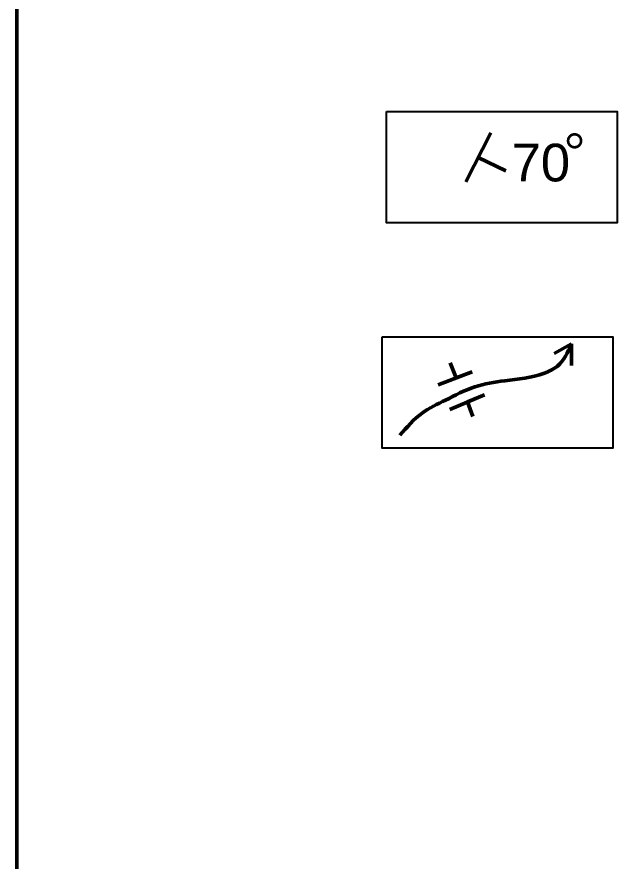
# Model space of a CAD drawing. Header units: millimetres. Extents: x 417511 to 419139, y 2845303 to 2846491.
# Drawn here: x 418622.8 to 418782.1, y 2845607.8 to 2845831.8 of the extents above; entities that cross this region are included whole.
import ezdxf

# ---------------------------------------------------------------- set-up
doc = ezdxf.new("R2010")
doc.units = ezdxf.units.MM
doc.header["$LTSCALE"] = 0.3
doc.layers.add('图例', color=7, linetype='Continuous')
doc.layers.add('图框+网格线', color=7, linetype='Continuous')
doc.styles.get("Standard").update_dxf_attribs({"font": 'arial.ttf'})

msp = doc.modelspace()

# ---------------------------------------------------------------- linework, layer by layer
at = {"layer": '图例', "linetype": 'ByBlock', "lineweight": 50}
for p, q in [((418748.52, 2845801.03), (418741.89, 2845788.06)), ((418745.2, 2845794.55), (418752.54, 2845790.94)), ((418769.95, 2845745.04), (418765.39, 2845742.48)), ((418765.39, 2845742.48), (418769.95, 2845745.04)), ((418769.95, 2845745.04), (418769.95, 2845739.31)), ((418739.32, 2845736.02), (418737.71, 2845740.05)), ((418734.58, 2845734.22), (418743.58, 2845737.63)), ((418743.58, 2845737.63), (418739.32, 2845736.02)), ((418737.64, 2845727.63), (418746.9, 2845731.58)), ((418746.9, 2845731.58), (418742.38, 2845729.65)), ((418742.38, 2845729.65), (418743.77, 2845725.76))]:
    msp.add_line(p, q, dxfattribs=at)
at = {"layer": '图例', "linetype": 'ByBlock', "lineweight": -3}
for points in [[(418720.85, 2845806.7), (418782.06, 2845806.7), (418782.06, 2845777.15), (418720.85, 2845777.15)], [(418719.72, 2845746.9), (418780.93, 2845746.9), (418780.93, 2845717.35), (418719.72, 2845717.35)]]:
    msp.add_lwpolyline(points, close=True, dxfattribs=at)
at = {"layer": '图例', "linetype": 'ByBlock', "lineweight": 50}
msp.add_spline([(418724.38, 2845720.8), (418730.31, 2845726.71), (418736.48, 2845730.13), (418744.29, 2845733.66), (418752.22, 2845735.27), (418762.76, 2845737.31), (418766.23, 2845739.17), (418769.95, 2845745.04)], degree=3, dxfattribs=at)
at = {"layer": '图框+网格线', "lineweight": 50}
msp.add_line((418622.76, 2846432.27), (418622.76, 2845370.23), dxfattribs=at)

# ---------------------------------------------------------------- texts
at = {"layer": '图例', "linetype": 'ByBlock', "lineweight": 50, "char_height": 10, "attachment_point": 1}
for s, width, insert in [('{\\fSimSun|b0|i0|c134|p2;。}', 3.5688, (418768.12, 2845807.7)), ('70', 5.1963, (418754.05, 2845798.17))]:
    msp.add_mtext_dynamic_manual_height_columns(s, width=width, gutter_width=25, heights=[0], dxfattribs=dict(at, insert=insert))

doc.saveas('drawing.dxf')
